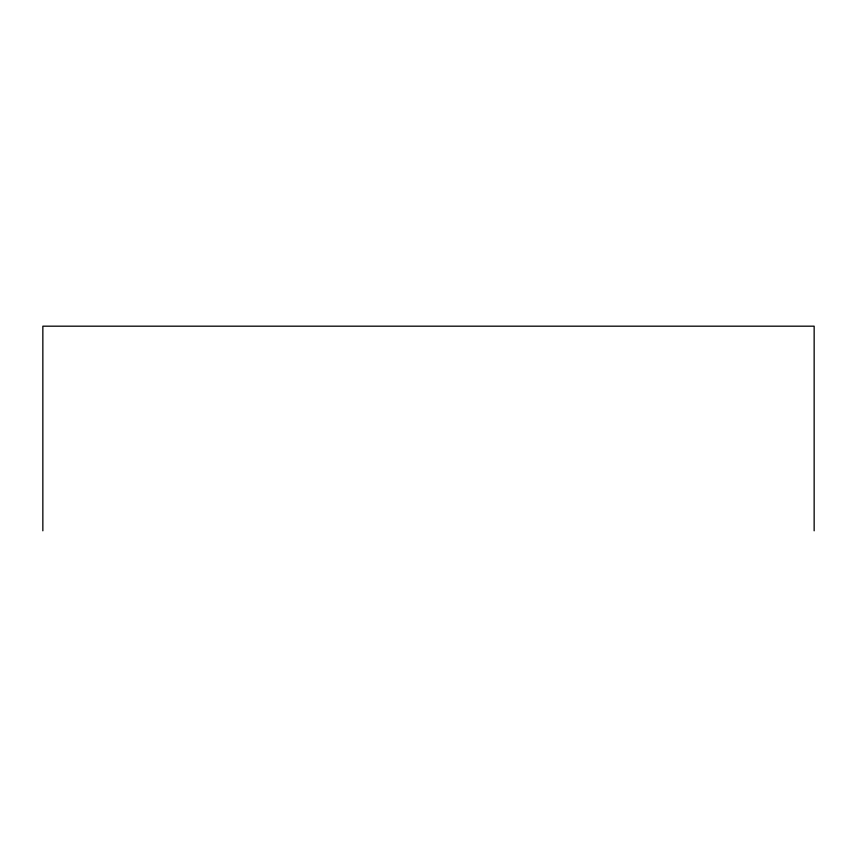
<?xml version="1.0" encoding="UTF-8"?>
<svg xmlns="http://www.w3.org/2000/svg" width="857" height="857" viewBox="0 0 857 857"><rect width="100%" height="100%" fill="white"/><g stroke="black" fill="none" stroke-linecap="round" stroke-linejoin="round"><path stroke-width="1.29" d="M814.15 530.815L814.15 326.185L42.85 326.185L42.85 530.815"/></g></svg>
